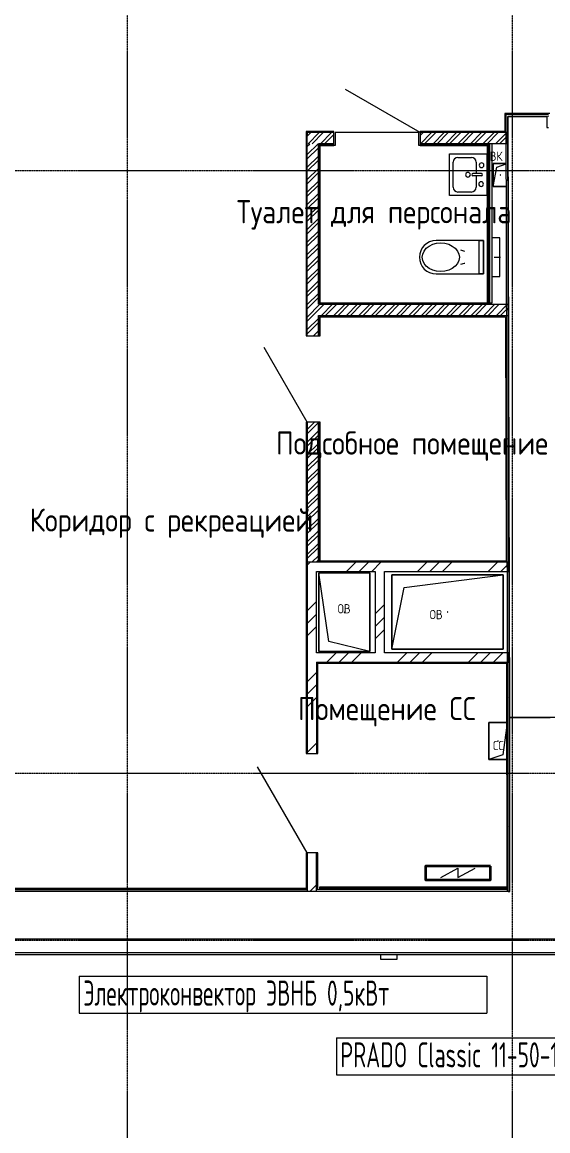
# Model space of a CAD drawing. Header units: millimetres. Extents: x -3929 to 624051, y 52832 to 514950.
# Drawn here: x 173525 to 179190, y 321869 to 333822 of the extents above; entities that cross this region are included whole.
import ezdxf

# ---------------------------------------------------------------- set-up
doc = ezdxf.new("R2010")
doc.units = ezdxf.units.MM
doc.linetypes.add('ADSK_Линия сетки', pattern=[25, 20, -2.5, 0, -2.5])
for name, color, linetype, lineweight in [('Аннотация', 7, 'Continuous', 18), ('Двери', 7, 'Continuous', 9), ('Марки помещений', 7, 'Continuous', 20), ('Обобщенные модели', 7, 'Continuous', 18), ('ОВ-О-Оборудование', 32, 'Continuous', 35), ('Оси', 253, 'Continuous', 9), ('Перекрытие', 7, 'Continuous', 18), ('Сантехника', 7, 'Continuous', 18), ('Стены внутренние', 7, 'Continuous', 18), ('Стены несущие', 7, 'Continuous', 30), ('Стены отделка', 7, 'Continuous', 30), ('Стены штриховка', 7, 'Continuous', 9)]:
    doc.layers.add(name, color=color, linetype=linetype, lineweight=lineweight)
for name, color, linetype in [('ПРИБОРЫ', 3, 'Continuous'), ('статистика приборов', 252, 'Continuous'), ('стояки', 7, 'Continuous')]:
    doc.layers.add(name, color=color, linetype=linetype)
doc.styles.add('GOST Common_2', font='GOST_Common.ttf', dxfattribs={"width": 0.9, "height": 250})
doc.styles.add('GOST Common_4', font='GOST_Common.ttf', dxfattribs={"width": 0.9, "height": 200})
doc.styles.add('СТИЛЬ', font='simplex.shx', dxfattribs={"width": 0.65})

# ---------------------------------------------------------------- blocks, each defined once
blk = doc.blocks.new('3 этаж')
at = {"layer": 'Двери', "color": 253, "lineweight": 0}
for p, q in [((368554, -77584), (367749, -77119)), ((367337, -80706), (366872, -79900)), ((367337, -85348), (366802, -84421))]:
    blk.add_line(p, q, dxfattribs=at)
at = {"layer": 'Обобщенные модели', "color": 253, "lineweight": 0}
for p, q in [((369342, -78167), (369342, -77917)), ((369342, -77917), (369480, -77917)), ((369480, -77917), (369342, -77917)), ((369342, -77917), (369342, -78167)), ((369380, -77955), (369480, -77921)), ((369342, -78167), (369380, -77955)), ((369481, -78167), (369342, -78167)), ((369342, -78167), (369481, -78167)), ((367461, -82330), (368011, -82330)), ((367461, -83180), (367461, -82330)), ((367571, -83070), (367461, -82330)), ((367461, -82330), (367461, -83180)), ((368011, -82330), (367461, -82330)), ((368011, -82330), (368011, -83180)), ((368011, -83180), (368011, -82330)), ((368250, -83153), (368250, -82353)), ((368250, -82353), (369450, -82353)), ((369450, -82353), (368250, -82353)), ((368250, -82353), (368250, -83153)), ((368383, -82487), (369450, -82353)), ((369450, -82353), (369450, -83153)), ((369450, -83153), (369450, -82353)), ((368250, -83153), (368383, -82487)), ((368011, -83180), (367571, -83070)), ((368011, -83180), (367461, -83180)), ((367461, -83180), (368011, -83180)), ((369450, -83153), (368250, -83153)), ((368250, -83153), (369450, -83153)), ((369293, -84343), (369293, -83943)), ((369293, -83943), (369484, -83943)), ((369484, -83943), (369293, -83943)), ((369293, -83943), (369293, -84343)), ((369484, -84003), (369443, -84293)), ((369443, -84293), (369293, -84343)), ((369485, -84343), (369293, -84343)), ((369293, -84343), (369485, -84343))]:
    blk.add_line(p, q, dxfattribs=at)
for centre, start, end in [((369417, -78042), 0, 180), ((369417, -78042), 60, 165), ((369417, -78042), 180, 0), ((369417, -78042), 195, 270), ((369417, -78042), 300, 0), ((367736, -82755), 90, 270), ((367736, -82755), 150, 255), ((367736, -82755), 270, 90), ((367736, -82755), 30, 90), ((367736, -82755), 285, 0), ((368850, -82753), 0, 180), ((368850, -82753), 60, 165), ((368850, -82753), 180, 0), ((368850, -82753), 195, 270), ((368850, -82753), 300, 0), ((369393, -84143), 0, 180), ((369393, -84143), 120, 180), ((369393, -84143), 180, 0), ((369393, -84143), 240, 345), ((369393, -84143), 15, 90)]:
    blk.add_arc(centre, 2.5, start, end, dxfattribs=at)
at = {"layer": 'Оси', "color": 253, "linetype": 'ADSK_Линия сетки', "lineweight": 0}
for p, q in [((365398, -89970), (365398, -42931)), ((369548, -89970), (369548, -65189)), ((351839, -77992), (418403, -77992)), ((351839, -84492), (413046, -84492)), ((351839, -86292), (413046, -86292))]:
    blk.add_line(p, q, dxfattribs=at)
at = {"layer": 'Перекрытие', "color": 253, "lineweight": 0}
for p, q in [((368539, -77584), (367639, -77584)), ((367639, -77584), (367639, -77722)), ((368539, -77722), (368539, -77584)), ((367639, -77722), (367624, -77722)), ((368554, -77722), (368539, -77722)), ((369324, -79435), (369324, -79420))]:
    blk.add_line(p, q, dxfattribs=at)
at = {"layer": 'Сантехника', "color": 253, "lineweight": 0}
for p, q in [((368871, -77813), (369271, -77813)), ((368871, -78263), (368871, -77813)), ((368871, -78263), (368871, -77813)), ((368871, -77813), (369271, -77813)), ((368909, -78174), (368909, -77902)), ((368960, -77851), (369106, -77851)), ((369157, -77902), (369157, -78025)), ((369271, -77813), (369271, -78263)), ((369271, -77813), (369271, -78263)), ((369214, -78025), (369122, -78025)), ((369214, -78051), (369122, -78051)), ((369157, -78051), (369157, -78174)), ((369271, -78263), (368871, -78263)), ((369271, -78263), (368871, -78263)), ((369106, -78225), (368960, -78225)), ((369238, -78748), (368725, -78748)), ((369188, -79108), (369188, -78748)), ((369188, -78748), (369238, -78748)), ((369238, -79108), (369238, -78748)), ((369238, -78748), (369238, -79108)), ((369412, -78720), (369330, -78720)), ((369412, -79136), (369412, -78720)), ((368581, -78893), (368595, -78861)), ((368595, -78861), (368619, -78831)), ((368619, -78831), (368651, -78807)), ((368651, -78807), (368689, -78788)), ((368689, -78788), (368731, -78777)), ((368731, -78777), (368776, -78773)), ((368776, -78773), (368820, -78777)), ((368820, -78777), (368862, -78788)), ((368862, -78788), (368900, -78807)), ((368900, -78807), (368932, -78831)), ((368932, -78831), (368956, -78861)), ((368956, -78861), (368971, -78893)), ((369001, -78856), (368992, -78853)), ((369036, -78866), (369001, -78856)), ((369239, -78828), (369238, -78828)), ((369238, -78848), (369239, -78848)), ((369239, -78873), (369238, -78873)), ((369239, -78848), (369239, -78828)), ((369239, -78848), (369239, -78828)), ((369239, -78983), (369239, -78873)), ((369239, -78875), (369239, -78873)), ((368576, -78928), (368581, -78893)), ((368581, -78962), (368576, -78928)), ((368595, -78995), (368581, -78962)), ((368619, -79025), (368595, -78995)), ((368956, -78995), (368932, -79025)), ((368971, -78962), (368956, -78995)), ((368971, -78893), (368976, -78928)), ((368976, -78928), (368971, -78962)), ((368992, -79003), (369033, -78990)), ((369033, -78990), (369036, -78990)), ((369238, -78983), (369239, -78983)), ((369239, -78983), (369239, -78981)), ((369350, -78928), (369418, -78928)), ((368651, -79049), (368619, -79025)), ((368689, -79068), (368651, -79049)), ((368731, -79079), (368689, -79068)), ((368725, -79108), (369238, -79108)), ((368776, -79083), (368731, -79079)), ((368820, -79079), (368776, -79083)), ((368862, -79068), (368820, -79079)), ((368900, -79049), (368862, -79068)), ((368932, -79025), (368900, -79049)), ((369238, -79108), (369188, -79108)), ((369239, -79008), (369238, -79008)), ((369238, -79028), (369239, -79028)), ((369239, -79028), (369239, -79008)), ((369239, -79028), (369239, -79008)), ((369330, -79136), (369412, -79136))]:
    blk.add_line(p, q, dxfattribs=at)
for centre, radius, start, end in [((368960, -77902), 50.8, 90, 180), ((369106, -77902), 50.8, 0, 90), ((369216, -77936), 25.4, 90, 270), ((369216, -77936), 25.4, 270, 90), ((369069, -78038), 25.4, 90, 270), ((369069, -78038), 25.4, 270, 90), ((369122, -78038), 12.7, 90, 270), ((369214, -78038), 12.7, 270, 90), ((369211, -78139), 25.4, 90, 270), ((369211, -78139), 25.4, 270, 90), ((368960, -78174), 50.8, 180, 270), ((369106, -78174), 50.8, 270, 0), ((368725, -78928), 180, 90, 270)]:
    blk.add_arc(centre, radius, start, end, dxfattribs=at)
at = {"layer": 'Стены внутренние', "color": 253, "linetype": 'Continuous', "lineweight": 0}
for p, q in [((367337, -82247), (367367, -82216)), ((367761, -82316), (367861, -82216)), ((367896, -82316), (367996, -82216)), ((368031, -82316), (368131, -82216)), ((368524, -82316), (368624, -82216)), ((368659, -82316), (368759, -82216)), ((368794, -82316), (368894, -82216)), ((369287, -82316), (369387, -82216)), ((369422, -82316), (369492, -82247)), ((367337, -82741), (367437, -82641)), ((368068, -82773), (368168, -82673)), ((367337, -82876), (367437, -82776)), ((368068, -82908), (368168, -82808)), ((367337, -83010), (367437, -82910)), ((368068, -83043), (368168, -82943)), ((367547, -83293), (367647, -83193)), ((367682, -83293), (367782, -83193)), ((367817, -83293), (367917, -83193)), ((368310, -83293), (368410, -83193)), ((368445, -83293), (368545, -83193)), ((368580, -83293), (368680, -83193)), ((369074, -83293), (369174, -83193)), ((369209, -83293), (369309, -83193)), ((369344, -83293), (369444, -83193)), ((367337, -83504), (367437, -83404)), ((367337, -83639), (367437, -83539)), ((367337, -83774), (367437, -83674)), ((367337, -84267), (367437, -84167)), ((367364, -85766), (367437, -85694))]:
    blk.add_line(p, q, dxfattribs=at)
at = {"layer": 'Стены несущие', "color": 253, "lineweight": 0}
for p, q in [((369939, -77408), (369499, -77409)), ((369499, -77409), (369516, -83891)), ((369502, -82216), (367337, -82216)), ((367337, -82216), (367337, -84278)), ((369502, -82316), (369502, -82216)), ((367437, -82316), (368068, -82316)), ((367437, -83193), (367437, -82316)), ((368068, -82316), (368068, -83193)), ((368168, -82316), (369502, -82316)), ((368168, -83193), (368168, -82316)), ((368068, -83193), (367437, -83193)), ((367437, -83293), (367437, -84278)), ((367437, -83293), (369504, -83293)), ((369504, -83193), (368168, -83193)), ((369504, -83293), (369504, -83193)), ((370412, -83889), (369516, -83889)), ((369516, -83889), (369516, -85766)), ((369516, -83891), (369956, -83889)), ((367337, -84278), (367437, -84278)), ((367437, -85348), (367337, -85348)), ((367337, -85348), (367337, -85766)), ((367437, -85766), (367437, -85348)), ((369516, -85766), (362567, -85766)), ((362060, -86276), (370076, -86276))]:
    blk.add_line(p, q, dxfattribs=at)
at = {"layer": 'Стены отделка', "color": 253, "lineweight": 0}
for p, q in [((369467, -77379), (369467, -77572)), ((369948, -77377), (369469, -77377)), ((369938, -77389), (369479, -77389)), ((369501, -85766), (369479, -77389)), ((369521, -85766), (369499, -77409)), ((369499, -77409), (369918, -77409)), ((369918, -77409), (369918, -77529)), ((367624, -77572), (367327, -77572)), ((367624, -77722), (367624, -77572)), ((368554, -77572), (368554, -77722)), ((369467, -77572), (368554, -77572)), ((369918, -77529), (369938, -77529)), ((367325, -77574), (367325, -79776)), ((367337, -77584), (367337, -77609)), ((369489, -77584), (369479, -77584)), ((369489, -77704), (369489, -77584)), ((367465, -79420), (367465, -77712)), ((367475, -77722), (367624, -77722)), ((367475, -79435), (367475, -77722)), ((368554, -77722), (369275, -77722)), ((369275, -77722), (369275, -79435)), ((369290, -79420), (369290, -77704)), ((369330, -79420), (369330, -77704)), ((367457, -79435), (369507, -79435)), ((367475, -79420), (369330, -79420)), ((369507, -79560), (369507, -79435)), ((367457, -79555), (369507, -79555)), ((369507, -79560), (367463, -79560)), ((367475, -79776), (367475, -79572)), ((367475, -79572), (369472, -79572)), ((369472, -79572), (369480, -82204)), ((367325, -79776), (367475, -79776)), ((367475, -80706), (367325, -80706)), ((367325, -80706), (367325, -84278)), ((367475, -82204), (367475, -80706)), ((369480, -82204), (367475, -82204)), ((367449, -83305), (369483, -83305)), ((367449, -84278), (367449, -83305)), ((369483, -83305), (369489, -85721)), ((367325, -84278), (367337, -84278)), ((367437, -84278), (367449, -84278)), ((367337, -85348), (367325, -85348)), ((367325, -85348), (367325, -85734)), ((367449, -85348), (367437, -85348)), ((367449, -85727), (367449, -85348)), ((367325, -85734), (362607, -85734)), ((362619, -85746), (367337, -85746)), ((367437, -85727), (367449, -85727)), ((369496, -85746), (367437, -85746)), ((369489, -85721), (367468, -85721)), ((367468, -85721), (367468, -85733)), ((367468, -85733), (369495, -85733)), ((369495, -85733), (369495, -85721)), ((369495, -85721), (369501, -85721)), ((369496, -85766), (369496, -85746)), ((369501, -85766), (369521, -85766)), ((361891, -86446), (370246, -86446)), ((370226, -86426), (361911, -86426)), ((368127, -86446), (368127, -86496)), ((368127, -86496), (368307, -86496)), ((368307, -86496), (368307, -86446))]:
    blk.add_line(p, q, dxfattribs=at)
at = {"layer": 'Стены штриховка', "color": 253, "lineweight": 0}
for p, q in [((369469, -77377), (369467, -77377)), ((369467, -77377), (369467, -77379)), ((369950, -77379), (369467, -77379)), ((369469, -77377), (369469, -77574)), ((367327, -77572), (367325, -77572)), ((367325, -77572), (367325, -77574)), ((367327, -77572), (367327, -79776)), ((367624, -77574), (367325, -77574)), ((367624, -77584), (367337, -77584)), ((367337, -79776), (367337, -77609)), ((369469, -77574), (368554, -77574)), ((369479, -77584), (368554, -77584)), ((367624, -77704), (367457, -77704)), ((367457, -79435), (367457, -77704)), ((367465, -77712), (367624, -77712)), ((369490, -77704), (368554, -77704)), ((368554, -77712), (369284, -77712)), ((369284, -79420), (369284, -77712)), ((369303, -79420), (369303, -77704)), ((367465, -79426), (367465, -79420)), ((367465, -79426), (369275, -79426)), ((367457, -79776), (367457, -79555)), ((367463, -79776), (367463, -79560)), ((367473, -79776), (367473, -79570)), ((369474, -79570), (367473, -79570)), ((369474, -79570), (369482, -82206)), ((367327, -80706), (367327, -84278)), ((367337, -80706), (367337, -82216)), ((367457, -82216), (367457, -80706)), ((367473, -82206), (367473, -80706)), ((369482, -82206), (367473, -82206)), ((367447, -83303), (369485, -83303)), ((367447, -84278), (367447, -83303)), ((369485, -83303), (369491, -85721)), ((367327, -85348), (367327, -85736)), ((367447, -85727), (367447, -85348)), ((367327, -85736), (362607, -85736)), ((367468, -85731), (369495, -85731)), ((369489, -85721), (369491, -85721))]:
    blk.add_line(p, q, dxfattribs=at)
at = {"layer": 'Стены штриховка', "color": 253, "linetype": 'Continuous', "lineweight": 0}
for p, q in [((367337, -77622), (367375, -77584)), ((367345, -77704), (367465, -77584)), ((367389, -77704), (367509, -77584)), ((367479, -77704), (367599, -77584)), ((367524, -77704), (367624, -77604)), ((368554, -77617), (368587, -77584)), ((368557, -77704), (368677, -77584)), ((368602, -77704), (368722, -77584)), ((368692, -77704), (368812, -77584)), ((368736, -77704), (368856, -77584)), ((368826, -77704), (368946, -77584)), ((368871, -77704), (368991, -77584)), ((368961, -77704), (369081, -77584)), ((369006, -77704), (369126, -77584)), ((369096, -77704), (369216, -77584)), ((369141, -77704), (369261, -77584)), ((369230, -77704), (369350, -77584)), ((369275, -77704), (369395, -77584)), ((369365, -77704), (369479, -77590)), ((369410, -77704), (369479, -77635)), ((367337, -77822), (367455, -77704)), ((367337, -77732), (367365, -77704)), ((367337, -77866), (367457, -77747)), ((367614, -77704), (367624, -77693)), ((367337, -77956), (367457, -77837)), ((367337, -78001), (367457, -77882)), ((367337, -78091), (367457, -77971)), ((367337, -78136), (367457, -78016)), ((367337, -78226), (367457, -78106)), ((367337, -78271), (367457, -78151)), ((367337, -78360), (367457, -78241)), ((367337, -78405), (367457, -78286)), ((367337, -78495), (367457, -78376)), ((367337, -78540), (367457, -78420)), ((367337, -78630), (367457, -78510)), ((367337, -78675), (367457, -78555)), ((367337, -78764), (367457, -78645)), ((367337, -78809), (367457, -78690)), ((367337, -78899), (367457, -78780)), ((367337, -78944), (367457, -78825)), ((367337, -79034), (367457, -78914)), ((367337, -79079), (367457, -78959)), ((367337, -79169), (367457, -79049)), ((367337, -79214), (367457, -79094)), ((367337, -79303), (367457, -79184)), ((367337, -79348), (367457, -79229)), ((367337, -79438), (367457, -79318)), ((367337, -79483), (367457, -79363)), ((367337, -79573), (367474, -79435)), ((367337, -79618), (367519, -79435)), ((367489, -79555), (367609, -79435)), ((367534, -79555), (367654, -79435)), ((367624, -79555), (367744, -79435)), ((367669, -79555), (367789, -79435)), ((367758, -79555), (367878, -79435)), ((367803, -79555), (367923, -79435)), ((367893, -79555), (368013, -79435)), ((367938, -79555), (368058, -79435)), ((368028, -79555), (368148, -79435)), ((368073, -79555), (368193, -79435)), ((368163, -79555), (368283, -79435)), ((368207, -79555), (368327, -79435)), ((368297, -79555), (368417, -79435)), ((368342, -79555), (368462, -79435)), ((368432, -79555), (368552, -79435)), ((368477, -79555), (368597, -79435)), ((368567, -79555), (368687, -79435)), ((368612, -79555), (368732, -79435)), ((368701, -79555), (368821, -79435)), ((368746, -79555), (368866, -79435)), ((368836, -79555), (368956, -79435)), ((368881, -79555), (369001, -79435)), ((368971, -79555), (369091, -79435)), ((369016, -79555), (369136, -79435)), ((369105, -79555), (369225, -79435)), ((369150, -79555), (369270, -79435)), ((369240, -79555), (369360, -79435)), ((369285, -79555), (369405, -79435)), ((369375, -79555), (369495, -79435)), ((369420, -79555), (369504, -79471)), ((367337, -79707), (367457, -79588)), ((367337, -79752), (367457, -79633)), ((367403, -79776), (367457, -79723)), ((367448, -79776), (367457, -79768)), ((367337, -80785), (367416, -80706)), ((367337, -80830), (367457, -80710)), ((367337, -80920), (367457, -80800)), ((367337, -80965), (367457, -80845)), ((367337, -81054), (367457, -80935)), ((367337, -81099), (367457, -80980)), ((367337, -81189), (367457, -81070)), ((367337, -81234), (367457, -81115)), ((367337, -81324), (367457, -81204)), ((367337, -81369), (367457, -81249)), ((367337, -81459), (367457, -81339)), ((367337, -81503), (367457, -81384)), ((367337, -81593), (367457, -81474)), ((367337, -81638), (367457, -81519)), ((367337, -81728), (367457, -81608)), ((367337, -81773), (367457, -81653)), ((367337, -81863), (367457, -81743)), ((367337, -81908), (367457, -81788)), ((367337, -81997), (367457, -81878)), ((367337, -82042), (367457, -81923)), ((367337, -82132), (367457, -82013)), ((367337, -82177), (367457, -82057)), ((367387, -82216), (367457, -82147)), ((367432, -82216), (367457, -82192))]:
    blk.add_line(p, q, dxfattribs=at)
at = {"layer": 'Аннотация', "color": 253, "lineweight": 0, "style": 'GOST Common_4', "width": 0.9}
for s, p in [('ВК', (369303, -77889)), ('ОВ', (367664, -82768)), ('ОВ', (368656, -82830)), ('СС', (369339, -84242))]:
    blk.add_text(s, height=100, dxfattribs=at).set_placement(p)
at = {"layer": 'Марки помещений', "color": 253, "lineweight": 0, "style": 'GOST Common_2', "width": 0.9}
for s, p in [('Туалет для персонала', (366576, -78562)), ('Подсобное помещение', (367000, -81056)), ('Коридор с рекреацией', (364344, -81886)), ('Помещение СС', (367237, -83919))]:
    blk.add_text(s, height=250, dxfattribs=at).set_placement(p)
blk = doc.blocks.new('*U2929')
at = {"layer": 'ОВ-О-Оборудование', "color": 32, "ltscale": 0.1, "true_color": 0xcd6928}
blk.add_lwpolyline([(0, -75), (700, -75), (700, 75), (0, 75)], close=True, dxfattribs=at)
at = {"layer": 'ОВ-О-Оборудование', "color": 32, "lineweight": 0, "ltscale": 0.1, "true_color": 0xcd6928}
blk.add_lwpolyline([(536, 50), (350, -50), (350, 50), (164, -50)], dxfattribs=at)

msp = doc.modelspace()

# ---------------------------------------------------------------- linework, layer by layer
at = {"layer": 'ПРИБОРЫ', "color": 7, "lineweight": 15}
for p, q in [((174141.166, 323537.42), (178533.779, 323537.42)), ((174141.166, 323537.42), (178533.779, 323537.42)), ((174141.166, 323537.42), (174141.166, 323137.42)), ((178533.779, 323537.42), (178533.779, 323137.42)), ((174141.166, 323137.42), (178533.779, 323137.42)), ((176911.443, 322871.332), (181671.063, 322871.332)), ((176911.443, 322871.332), (181671.063, 322871.332)), ((176911.443, 322871.332), (176911.443, 322471.332)), ((176911.443, 322471.332), (181671.063, 322471.332))]:
    msp.add_line(p, q, dxfattribs=at)

# ---------------------------------------------------------------- block references
at = {"layer": 'ОВ-О-Оборудование', "color": 2, "ltscale": 10, "rotation": 180}
msp.add_blockref('*U2929', (178571.931, 324649.275), dxfattribs=at)
at = {"layer": 'стояки', "color": 5, "lineweight": 40}
msp.add_blockref('3 этаж', (-190738.98, 410215.433), dxfattribs=at)

# ---------------------------------------------------------------- texts
at = {"layer": 'статистика приборов', "color": 7, "style": 'СТИЛЬ', "width": 0.6}
for s, p in [('Электроконвектор ЭВНБ 0,5кВт', (174184.143, 323219.273)), ('PRADO Classic 11-50-1.000 Л      ', (176954.419, 322553.185))]:
    msp.add_text(s, height=270, dxfattribs=at).set_placement(p)

doc.saveas('drawing.dxf')
